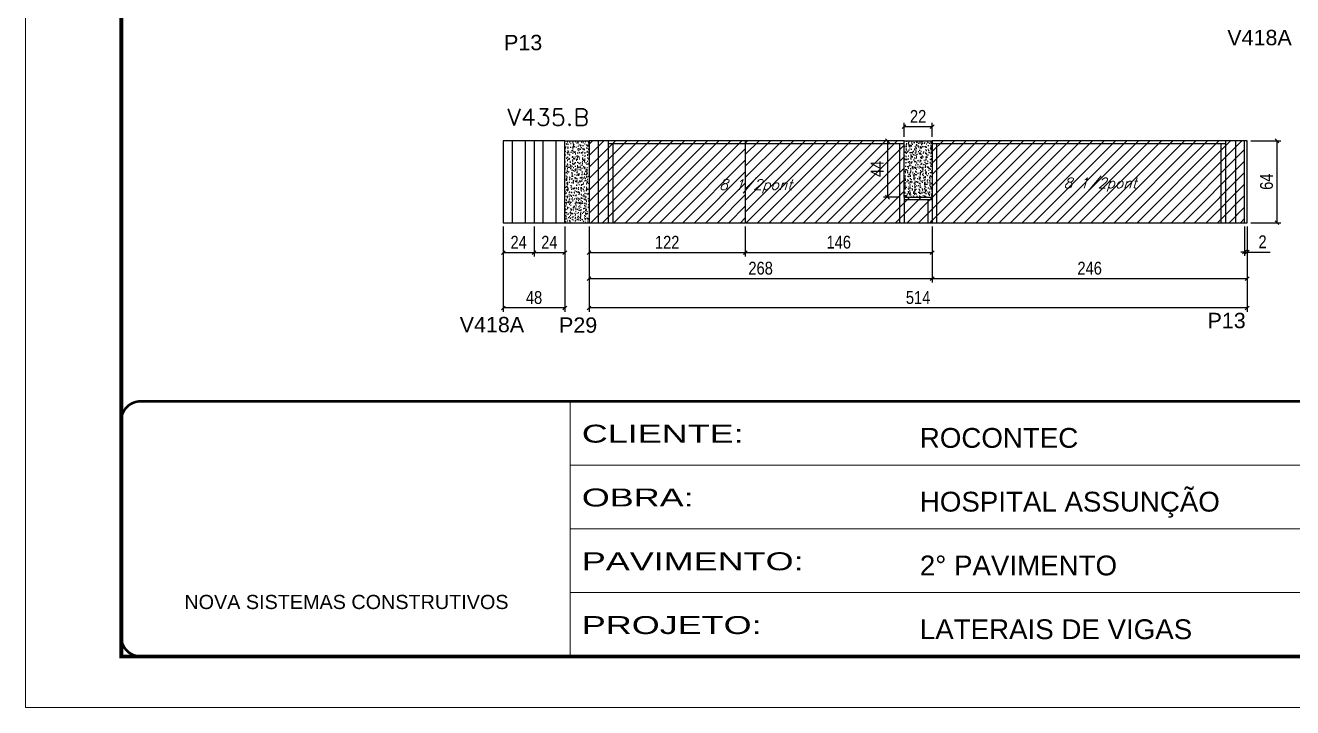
# Model space of a CAD drawing. Extents: x 137137 to 143418, y 10464 to 34486.
# Drawn here: x 140307 to 141297, y 21950 to 22483 of the extents above; entities that cross this region are included whole.
import ezdxf

# ---------------------------------------------------------------- set-up
doc = ezdxf.new("R2010")
doc.units = 0
doc.linetypes.add('CONTINUO', pattern=[0])
doc.linetypes.add('DASHED', pattern=[0.75, 0.5, -0.25])
for name, color, linetype in [('5', 5, 'Continuous'), ('COTA', 241, 'Continuous'), ('Painéis', 200, 'Continuous'), ('Reaproveitamento', 251, 'Continuous'), ('SARR_2.2x7', 40, 'Continuous'), ('SARR_3.5x7', 81, 'Continuous'), ('texto', 7, 'Continuous')]:
    doc.layers.add(name, color=color, linetype=linetype)
for name, color, linetype, lineweight in [('Folhas', 255, 'Continuous', 9), ('SARRAFO DE PRESSAO', 251, 'DASHED', 9), ('Texto Seção', 7, 'Continuous', 15)]:
    doc.layers.add(name, color=color, linetype=linetype, lineweight=lineweight)
doc.styles.add('ARIAL', font='arial.ttf')
doc.styles.add('COTA TECNICA', font='techl___.ttf', dxfattribs={"height": 10})
doc.styles.add('REGUA-120', font='ROMANS.shx', dxfattribs={"height": 15})
doc.styles.add('Romans', font='romans.shx')
doc.styles.get("Standard").update_dxf_attribs({"font": 'arial.ttf'})
doc.styles.add('Tecnologia', font='')
doc.styles.get('Tecnologia').set_extended_font_data('Forgotten Futurist')
doc.dimstyles.new('PAINEL', dxfattribs={"dimtxt": 10, "dimasz": 3, "dimexe": 3, "dimexo": 3, "dimgap": 3, "dimtad": 1, "dimdec": 1, "dimzin": 12, "dimdsep": 46, "dimtxsty": 'COTA TECNICA', "dimblk1": 'OBLIQUE', "dimblk2": 'OBLIQUE', "dimsah": 1, "dimcen": 0.9, "dimclrd": 4, "dimclre": 4, "dimclrt": 240, "dimadec": 1, "dimazin": 3, "dimtfac": 1, "dimtdec": 1, "dimtmove": 0, "dimatfit": 3, "dimfxl": 1, "dimtolj": 1, "dimtzin": 12, "dimarcsym": 0})
pattern_1 = [(50, (7464.948, -8459.0465), (5.46554007, -0.47817257), [0.5715, -6.2865]), (355, (7464.948, -8459.0465), (-1.05730264, 5.73170536), [0.4572, -5.02921753]), (100.4514447, (7465.403, -8459.0863), (4.40823741, 5.25353256), [0.48570026, -5.34270734]), (46.1842, (7464.948, -8457.5225), (8.13237123, -1.26126984), [0.85725, -9.42975]), (96.6355576, (7465.6255, -8457.628), (7.122124, 7.42278374), [0.7285507, -8.01406824]), (351.184151, (7464.948, -8457.5225), (7.122124, 7.42278374), [0.685799, -7.54379196]), (21, (7465.71, -8457.9035), (4.54843174, -3.06795595), [0.5715, -6.2865]), (326, (7465.71, -8457.9035), (1.85406085, 5.52563898), [0.4572, -5.0292]), (71.451445, (7466.089, -8458.159), (6.40249258, 2.45768307), [0.48570026, -5.34269813]), (37.5, (7464.9478, -8459.0465), (0.092658098, 2.536651166), [0, -4.96824, 0, -5.1054, 0, -5.04825]), (7.5, (7464.9478, -8459.0465), (2.004589875, 3.005417245), [0, -2.91084, 0, -4.85394, 0, -1.92405]), (327.5, (7463.2485, -8459.0465), (4.067717855, -0.17186232), [0, -1.905, 0, -5.9436, 0, -7.8867]), (317.5, (7462.4865, -8459.0465), (4.44387544, 0.76279473), [0, -2.4765, 0, -3.94716, 0, -5.6007])]
pattern_2 = [(45, (-1999.9486, -6878.4203), (-4.49012806, 4.49012806), [])]

# ---------------------------------------------------------------- blocks, each defined once
blk = doc.blocks.new('9999999999')
at = {"color": 30, "linetype": 'CONTINUO'}
for p, q in [((98564.56, 34230.21), (98564.56, 34429.45)), ((98564.56, 34379.64), (99583.98, 34379.64)), ((98564.56, 34329.83), (99487.98, 34329.83)), ((98564.56, 34280.02), (99487.98, 34280.02))]:
    blk.add_line(p, q, dxfattribs=at)
at = {"color": 30, "linetype": 'CONTINUO', "const_width": 2}
blk.add_lwpolyline([(99583.98, 34230.21), (99583.98, 34414.45, 0.414214), (99568.98, 34429.45), (98228.98, 34429.45, 0.414214), (98213.98, 34414.45), (98213.98, 34245.21, 0.414214), (98228.98, 34230.21), (99583.98, 34230.21)], format="xyb", dxfattribs=at)
at = {"layer": 'Folhas'}
blk.add_lwpolyline([(98138.98, 34190.21), (99623.98, 34190.21), (99623.98, 35240.21), (98138.98, 35240.21)], close=True, dxfattribs=at)
at = {"layer": 'Folhas', "color": 30, "const_width": 3}
blk.add_lwpolyline([(98213.98, 34230.21), (99583.98, 34230.21), (99583.98, 35200.21), (98213.98, 35200.21)], close=True, dxfattribs=at)
at = {"color": 7, "linetype": 'Continuous', "ltscale": 5, "style": 'ARIAL'}
for s, height, p in [('ROCONTEC', 15.483, (98837.68, 34393.13)), ('HOSPITAL ASSUNÇÃO', 15.4829, (98837.68, 34343.32)), ('2° PAVIMENTO', 15.4829, (98837.68, 34293.51)), ('NOVA SISTEMAS CONSTRUTIVOS', 11.0592, (98263.19, 34267.21)), ('LATERAIS DE VIGAS', 15.4829, (98837.68, 34243.7))]:
    blk.add_text(s, height=height, dxfattribs=at).set_placement(p)
at = {"layer": 'Folhas', "color": 7, "style": 'Tecnologia', "width": 1.5}
for s, p in [('CLIENTE:', (98573.65, 34397.17)), ('OBRA:', (98573.65, 34347.31)), ('PAVIMENTO:', (98573.65, 34297.5)), ('PROJETO:', (98573.65, 34247.69))]:
    blk.add_text(s, height=14, dxfattribs=at).set_placement(p)
blk = doc.blocks.new('_Oblique')
at = {"color": 0, "linetype": 'ByBlock', "lineweight": -2}
blk.add_line((-0.5, -0.5), (0.5, 0.5), dxfattribs=at)
blk = doc.blocks.new('*D1414')
at = {"layer": 'COTA', "color": 4, "linetype": 'ByBlock', "lineweight": -2, "transparency": 16777216}
for p, q in [((141015.63, 22325.75), (141015.63, 22282.04)), ((141261.63, 22325.75), (141261.63, 22282.04)), ((141261.63, 22285.04), (141015.63, 22285.04))]:
    blk.add_line(p, q, dxfattribs=at)
at = {"layer": 'Defpoints', "color": 0, "linetype": 'ByBlock', "transparency": 16777216}
for p in [(141015.63, 22328.75), (141261.63, 22328.75), (141015.63, 22285.04)]:
    blk.add_point(p, dxfattribs=at)
at = {"layer": 'COTA', "color": 4, "linetype": 'ByBlock', "lineweight": -2, "transparency": 16777216, "xscale": 3, "yscale": 3, "zscale": 3, "rotation": 180}
blk.add_blockref('_Oblique', (141015.63, 22285.04), dxfattribs=at)
at = {"layer": 'COTA', "color": 4, "linetype": 'ByBlock', "lineweight": -2, "transparency": 16777216, "xscale": 3, "yscale": 3, "zscale": 3}
blk.add_blockref('_Oblique', (141261.63, 22285.04), dxfattribs=at)
at = {"layer": 'COTA', "color": 240, "linetype": 'ByBlock', "transparency": 16777216, "insert": (141138.63, 22293.15), "char_height": 10, "attachment_point": 5, "style": 'COTA TECNICA'}
blk.add_mtext('\\A1;246', dxfattribs=at)
blk = doc.blocks.new('*D1415')
at = {"layer": 'COTA', "color": 4, "linetype": 'ByBlock', "lineweight": -2, "transparency": 16777216}
for p, q in [((140747.63, 22325.75), (140747.63, 22282.04)), ((141015.63, 22325.75), (141015.63, 22282.04)), ((141015.63, 22285.04), (140747.63, 22285.04))]:
    blk.add_line(p, q, dxfattribs=at)
at = {"layer": 'Defpoints', "color": 0, "linetype": 'ByBlock', "transparency": 16777216}
for p in [(140747.63, 22328.75), (141015.63, 22328.75), (140747.63, 22285.04)]:
    blk.add_point(p, dxfattribs=at)
at = {"layer": 'COTA', "color": 4, "linetype": 'ByBlock', "lineweight": -2, "transparency": 16777216, "xscale": 3, "yscale": 3, "zscale": 3, "rotation": 180}
blk.add_blockref('_Oblique', (140747.63, 22285.04), dxfattribs=at)
at = {"layer": 'COTA', "color": 4, "linetype": 'ByBlock', "lineweight": -2, "transparency": 16777216, "xscale": 3, "yscale": 3, "zscale": 3}
blk.add_blockref('_Oblique', (141015.63, 22285.04), dxfattribs=at)
at = {"layer": 'COTA', "color": 240, "linetype": 'ByBlock', "transparency": 16777216, "insert": (140881.63, 22293.17), "char_height": 10, "attachment_point": 5, "style": 'COTA TECNICA'}
blk.add_mtext('\\A1;268', dxfattribs=at)
blk = doc.blocks.new('*D1416')
at = {"layer": 'COTA', "color": 4, "linetype": 'ByBlock', "lineweight": -2, "transparency": 16777216}
for p, q in [((140680.63, 22325.75), (140680.63, 22259.15)), ((140728.63, 22325.75), (140728.63, 22259.15)), ((140728.63, 22262.15), (140680.63, 22262.15))]:
    blk.add_line(p, q, dxfattribs=at)
at = {"layer": 'Defpoints', "color": 0, "linetype": 'ByBlock', "transparency": 16777216}
for p in [(140680.63, 22328.75), (140728.63, 22328.75), (140680.63, 22262.15)]:
    blk.add_point(p, dxfattribs=at)
at = {"layer": 'COTA', "color": 4, "linetype": 'ByBlock', "lineweight": -2, "transparency": 16777216, "xscale": 3, "yscale": 3, "zscale": 3}
for p, rotation in [((140680.63, 22262.15), 180.0000000002952), ((140728.63, 22262.15), 2.952837974135036e-10)]:
    blk.add_blockref('_Oblique', p, dxfattribs=dict(at, rotation=rotation))
at = {"layer": 'COTA', "color": 240, "linetype": 'ByBlock', "transparency": 16777216, "insert": (140704.63, 22270.25), "char_height": 10, "attachment_point": 5, "style": 'COTA TECNICA'}
blk.add_mtext('\\A1;48', dxfattribs=at)
blk = doc.blocks.new('*D1417')
at = {"layer": 'COTA', "color": 4, "linetype": 'ByBlock', "lineweight": -2, "transparency": 16777216}
for p, q in [((140990.63, 22392.75), (140977.72, 22392.75)), ((140980.72, 22392.75), (140980.72, 22348.75)), ((140990.63, 22348.75), (140977.72, 22348.75))]:
    blk.add_line(p, q, dxfattribs=at)
at = {"layer": 'Defpoints', "color": 0, "linetype": 'ByBlock', "transparency": 16777216}
for p in [(140993.63, 22392.75), (140980.72, 22348.75), (140993.63, 22348.75)]:
    blk.add_point(p, dxfattribs=at)
at = {"layer": 'COTA', "color": 4, "linetype": 'ByBlock', "lineweight": -2, "transparency": 16777216, "xscale": 3, "yscale": 3, "zscale": 3}
for p, rotation in [((140980.72, 22392.75), 90), ((140980.72, 22348.75), 270)]:
    blk.add_blockref('_Oblique', p, dxfattribs=dict(at, rotation=rotation))
at = {"layer": 'COTA', "color": 240, "linetype": 'ByBlock', "transparency": 16777216, "insert": (140972.65, 22370.75), "char_height": 10, "attachment_point": 5, "rotation": 90, "style": 'COTA TECNICA'}
blk.add_mtext('\\A1;44', dxfattribs=at)
blk = doc.blocks.new('*D1418')
at = {"layer": 'COTA', "color": 4, "linetype": 'ByBlock', "lineweight": -2, "transparency": 16777216}
for p, q in [((140993.63, 22395.75), (140993.63, 22406.76)), ((140993.63, 22403.76), (141015.63, 22403.76)), ((141015.63, 22395.75), (141015.63, 22406.76))]:
    blk.add_line(p, q, dxfattribs=at)
at = {"layer": 'Defpoints', "color": 0, "linetype": 'ByBlock', "transparency": 16777216}
for p in [(141015.63, 22403.76), (140993.63, 22392.75), (141015.63, 22392.75)]:
    blk.add_point(p, dxfattribs=at)
at = {"layer": 'COTA', "color": 4, "linetype": 'ByBlock', "lineweight": -2, "transparency": 16777216, "xscale": 3, "yscale": 3, "zscale": 3, "rotation": 180}
blk.add_blockref('_Oblique', (140993.63, 22403.76), dxfattribs=at)
at = {"layer": 'COTA', "color": 4, "linetype": 'ByBlock', "lineweight": -2, "transparency": 16777216, "xscale": 3, "yscale": 3, "zscale": 3}
blk.add_blockref('_Oblique', (141015.63, 22403.76), dxfattribs=at)
at = {"layer": 'COTA', "color": 240, "linetype": 'ByBlock', "transparency": 16777216, "insert": (141004.63, 22411.76), "char_height": 10, "attachment_point": 5, "style": 'COTA TECNICA'}
blk.add_mtext('\\A1;22', dxfattribs=at)
blk = doc.blocks.new('*D1419')
at = {"layer": 'COTA', "color": 4, "linetype": 'ByBlock', "lineweight": -2, "transparency": 16777216}
for p, q in [((141264.63, 22392.75), (141287.94, 22392.75)), ((141284.94, 22392.75), (141284.94, 22328.75)), ((141264.63, 22328.75), (141287.94, 22328.75))]:
    blk.add_line(p, q, dxfattribs=at)
at = {"layer": 'Defpoints', "color": 0, "linetype": 'ByBlock', "transparency": 16777216}
for p in [(141261.63, 22392.75), (141261.63, 22328.75), (141284.94, 22328.75)]:
    blk.add_point(p, dxfattribs=at)
at = {"layer": 'COTA', "color": 4, "linetype": 'ByBlock', "lineweight": -2, "transparency": 16777216, "xscale": 3, "yscale": 3, "zscale": 3}
for p, rotation in [((141284.94, 22392.75), 90), ((141284.94, 22328.75), 270)]:
    blk.add_blockref('_Oblique', p, dxfattribs=dict(at, rotation=rotation))
at = {"layer": 'COTA', "color": 240, "linetype": 'ByBlock', "transparency": 16777216, "insert": (141276.84, 22360.75), "char_height": 10, "attachment_point": 5, "rotation": 90, "style": 'COTA TECNICA'}
blk.add_mtext('\\A1;64', dxfattribs=at)
blk = doc.blocks.new('*D1420')
at = {"layer": 'COTA', "color": 4, "linetype": 'ByBlock', "lineweight": -2, "transparency": 16777216}
for p, q in [((140747.63, 22325.75), (140747.63, 22302.39)), ((140869.63, 22325.75), (140869.63, 22302.39)), ((140747.63, 22305.39), (140869.63, 22305.39))]:
    blk.add_line(p, q, dxfattribs=at)
at = {"layer": 'Defpoints', "color": 0, "linetype": 'ByBlock', "transparency": 16777216}
for p in [(140747.63, 22328.75), (140869.63, 22328.75), (140869.63, 22305.39)]:
    blk.add_point(p, dxfattribs=at)
at = {"layer": 'COTA', "color": 4, "linetype": 'ByBlock', "lineweight": -2, "transparency": 16777216, "xscale": 3, "yscale": 3, "zscale": 3, "rotation": 180}
blk.add_blockref('_Oblique', (140747.63, 22305.39), dxfattribs=at)
at = {"layer": 'COTA', "color": 4, "linetype": 'ByBlock', "lineweight": -2, "transparency": 16777216, "xscale": 3, "yscale": 3, "zscale": 3}
blk.add_blockref('_Oblique', (140869.63, 22305.39), dxfattribs=at)
at = {"layer": 'COTA', "color": 240, "linetype": 'ByBlock', "transparency": 16777216, "insert": (140808.63, 22313.45), "char_height": 10, "attachment_point": 5, "style": 'COTA TECNICA'}
blk.add_mtext('\\A1;122', dxfattribs=at)
blk = doc.blocks.new('*D1421')
at = {"layer": 'COTA', "color": 4, "linetype": 'ByBlock', "lineweight": -2, "transparency": 16777216}
for p, q in [((140869.63, 22325.75), (140869.63, 22302.39)), ((141015.63, 22325.75), (141015.63, 22302.39)), ((140869.63, 22305.39), (141015.63, 22305.39))]:
    blk.add_line(p, q, dxfattribs=at)
at = {"layer": 'Defpoints', "color": 0, "linetype": 'ByBlock', "transparency": 16777216}
for p in [(140869.63, 22328.75), (141015.63, 22328.75), (141015.63, 22305.39)]:
    blk.add_point(p, dxfattribs=at)
at = {"layer": 'COTA', "color": 4, "linetype": 'ByBlock', "lineweight": -2, "transparency": 16777216, "xscale": 3, "yscale": 3, "zscale": 3, "rotation": 180}
blk.add_blockref('_Oblique', (140869.63, 22305.39), dxfattribs=at)
at = {"layer": 'COTA', "color": 4, "linetype": 'ByBlock', "lineweight": -2, "transparency": 16777216, "xscale": 3, "yscale": 3, "zscale": 3}
blk.add_blockref('_Oblique', (141015.63, 22305.39), dxfattribs=at)
at = {"layer": 'COTA', "color": 240, "linetype": 'ByBlock', "transparency": 16777216, "insert": (140942.63, 22313.49), "char_height": 10, "attachment_point": 5, "style": 'COTA TECNICA'}
blk.add_mtext('\\A1;146', dxfattribs=at)
blk = doc.blocks.new('*D1724')
at = {"layer": 'COTA', "color": 4, "lineweight": -2, "transparency": 16777216}
for p, q in [((141259.63, 22325.75), (141259.63, 22302.84)), ((141261.63, 22325.75), (141261.63, 22302.84)), ((141259.63, 22305.84), (141256.63, 22305.84)), ((141259.63, 22305.84), (141261.63, 22305.84)), ((141261.63, 22305.84), (141279.74, 22305.84))]:
    blk.add_line(p, q, dxfattribs=at)
at = {"layer": 'Defpoints', "color": 0, "transparency": 16777216}
for p in [(141259.63, 22328.75), (141261.63, 22328.75), (141261.63, 22305.84)]:
    blk.add_point(p, dxfattribs=at)
at = {"layer": 'COTA', "color": 4, "lineweight": -2, "transparency": 16777216, "xscale": 3, "yscale": 3, "zscale": 3}
blk.add_blockref('_Oblique', (141259.63, 22305.84), dxfattribs=at)
at = {"layer": 'COTA', "color": 4, "lineweight": -2, "transparency": 16777216, "xscale": 3, "yscale": 3, "zscale": 3, "rotation": 180}
blk.add_blockref('_Oblique', (141261.63, 22305.84), dxfattribs=at)
at = {"layer": 'COTA', "color": 240, "transparency": 16777216, "insert": (141273.68, 22313.84), "char_height": 10, "attachment_point": 5, "style": 'COTA TECNICA'}
blk.add_mtext('\\A1;2', dxfattribs=at)
blk = doc.blocks.new('*D1726')
at = {"layer": 'COTA', "color": 4, "lineweight": -2, "ltscale": 25, "transparency": 16777216}
for p, q in [((140747.63, 22325.75), (140747.63, 22259.15)), ((141261.63, 22325.75), (141261.63, 22259.15)), ((141261.63, 22262.15), (140747.63, 22262.15))]:
    blk.add_line(p, q, dxfattribs=at)
at = {"layer": 'Defpoints', "color": 0, "ltscale": 25, "transparency": 16777216}
for p in [(140747.63, 22328.75), (141261.63, 22328.75), (140747.63, 22262.15)]:
    blk.add_point(p, dxfattribs=at)
at = {"layer": 'COTA', "color": 4, "lineweight": -2, "ltscale": 25, "transparency": 16777216, "xscale": 3, "yscale": 3, "zscale": 3, "rotation": 180}
blk.add_blockref('_Oblique', (140747.63, 22262.15), dxfattribs=at)
at = {"layer": 'COTA', "color": 4, "lineweight": -2, "ltscale": 25, "transparency": 16777216, "xscale": 3, "yscale": 3, "zscale": 3}
blk.add_blockref('_Oblique', (141261.63, 22262.15), dxfattribs=at)
at = {"layer": 'COTA', "color": 240, "ltscale": 25, "transparency": 16777216, "insert": (141004.63, 22270.26), "char_height": 10, "attachment_point": 5, "style": 'COTA TECNICA'}
blk.add_mtext('\\A1;514', dxfattribs=at)
blk = doc.blocks.new('*D1727')
at = {"layer": 'COTA', "color": 4, "lineweight": -2, "ltscale": 25, "transparency": 16777216}
for p, q in [((140680.63, 22325.75), (140680.63, 22302.39)), ((140704.63, 22325.75), (140704.63, 22302.39)), ((140680.63, 22305.39), (140704.63, 22305.39))]:
    blk.add_line(p, q, dxfattribs=at)
at = {"layer": 'Defpoints', "color": 0, "ltscale": 25, "transparency": 16777216}
for p in [(140680.63, 22328.75), (140704.63, 22328.75), (140704.63, 22305.39)]:
    blk.add_point(p, dxfattribs=at)
at = {"layer": 'COTA', "color": 4, "lineweight": -2, "ltscale": 25, "transparency": 16777216, "xscale": 3, "yscale": 3, "zscale": 3, "rotation": 180}
blk.add_blockref('_Oblique', (140680.63, 22305.39), dxfattribs=at)
at = {"layer": 'COTA', "color": 4, "lineweight": -2, "ltscale": 25, "transparency": 16777216, "xscale": 3, "yscale": 3, "zscale": 3}
blk.add_blockref('_Oblique', (140704.63, 22305.39), dxfattribs=at)
at = {"layer": 'COTA', "color": 240, "ltscale": 25, "transparency": 16777216, "insert": (140692.63, 22313.46), "char_height": 10, "attachment_point": 5, "style": 'COTA TECNICA'}
blk.add_mtext('\\A1;24', dxfattribs=at)
blk = doc.blocks.new('*D1728')
at = {"layer": 'COTA', "color": 4, "lineweight": -2, "ltscale": 25, "transparency": 16777216}
for p, q in [((140704.63, 22325.75), (140704.63, 22302.39)), ((140728.63, 22325.75), (140728.63, 22302.39)), ((140704.63, 22305.39), (140728.63, 22305.39))]:
    blk.add_line(p, q, dxfattribs=at)
at = {"layer": 'Defpoints', "color": 0, "ltscale": 25, "transparency": 16777216}
for p in [(140704.63, 22328.75), (140728.63, 22328.75), (140728.63, 22305.39)]:
    blk.add_point(p, dxfattribs=at)
at = {"layer": 'COTA', "color": 4, "lineweight": -2, "ltscale": 25, "transparency": 16777216, "xscale": 3, "yscale": 3, "zscale": 3, "rotation": 180}
blk.add_blockref('_Oblique', (140704.63, 22305.39), dxfattribs=at)
at = {"layer": 'COTA', "color": 4, "lineweight": -2, "ltscale": 25, "transparency": 16777216, "xscale": 3, "yscale": 3, "zscale": 3}
blk.add_blockref('_Oblique', (140728.63, 22305.39), dxfattribs=at)
at = {"layer": 'COTA', "color": 240, "ltscale": 25, "transparency": 16777216, "insert": (140716.63, 22313.46), "char_height": 10, "attachment_point": 5, "style": 'COTA TECNICA'}
blk.add_mtext('\\A1;24', dxfattribs=at)

msp = doc.modelspace()

# ---------------------------------------------------------------- hatches: boundary and pattern name
at = {"layer": 'COTA', "linetype": 'ByBlock'}
h = msp.add_hatch(dxfattribs=at)
h.set_pattern_fill('AR-CONC', color=256, scale=0.03)
h.set_pattern_definition(pattern_1)
h.paths.add_polyline_path([(140728.63, 22328.75), (140747.63, 22328.75), (140747.63, 22392.75), (140728.63, 22392.75)])
h = msp.add_hatch(dxfattribs=at)
h.set_pattern_fill('AR-CONC', color=256, scale=0.03)
h.set_pattern_definition(pattern_1)
h.paths.add_polyline_path([(140993.63, 22348.75), (141015.63, 22348.75), (141015.63, 22392.75), (140993.63, 22392.75)])
at = {"layer": 'Reaproveitamento', "linetype": 'ByBlock'}
h = msp.add_hatch(dxfattribs=at)
h.set_pattern_fill('ANSI31', color=256, scale=2)
h.set_pattern_definition([(45, (-414.9486, -6878.4203), (-4.49012806, 4.49012806), [])])
h.paths.add_polyline_path([(140869.63, 22392.75), (140747.63, 22392.75), (140747.63, 22328.75), (140869.63, 22328.75)])
h = msp.add_hatch(dxfattribs=at)
h.set_pattern_fill('ANSI31', color=256, scale=2)
h.set_pattern_definition(pattern_2)
h.paths.add_polyline_path([(141015.63, 22348.75), (140993.63, 22348.75), (140993.63, 22392.75), (140869.63, 22392.75), (140869.63, 22328.75), (141015.63, 22328.75)])
h.paths.add_polyline_path([(140982.5, 22359.97), (140982.5, 22382.16), (140961.92, 22382.16), (140961.92, 22359.97)], flags=24)
h = msp.add_hatch(dxfattribs=at)
h.set_pattern_fill('ANSI31', color=256, scale=2)
h.set_pattern_definition(pattern_2)
h.paths.add_polyline_path([(141259.63, 22392.75), (141015.63, 22392.75), (141015.63, 22328.75), (141259.63, 22328.75)])
h.paths.add_polyline_path([(141110.44, 22350.42), (141178.06, 22350.42), (141183.56, 22366.4), (141115.94, 22366.4)], flags=24)

# ---------------------------------------------------------------- linework, layer by layer
at = {"layer": 'COTA', "linetype": 'ByBlock'}
for p, q in [((140728.63, 22392.75), (140747.63, 22392.75)), ((140993.63, 22392.75), (141015.63, 22392.75)), ((140728.63, 22328.75), (140747.63, 22328.75))]:
    msp.add_line(p, q, dxfattribs=at)
at = {"layer": 'Painéis', "linetype": 'ByBlock'}
for p, q in [((140680.63, 22392.75), (140680.63, 22328.75)), ((140728.63, 22392.75), (140680.63, 22392.75)), ((140704.63, 22392.75), (140704.63, 22328.75)), ((140728.63, 22328.75), (140728.63, 22392.75)), ((140747.63, 22392.75), (140747.63, 22328.75)), ((140993.63, 22392.75), (140747.63, 22392.75)), ((140869.63, 22392.75), (140869.63, 22328.75)), ((140993.63, 22348.75), (140993.63, 22392.75)), ((141015.63, 22392.75), (141015.63, 22328.75)), ((141261.63, 22392.75), (141015.63, 22392.75)), ((141259.63, 22328.75), (141259.63, 22392.75)), ((141261.63, 22328.75), (141261.63, 22392.75)), ((140993.63, 22348.75), (141015.63, 22348.75)), ((140680.63, 22328.75), (140728.63, 22328.75)), ((140747.63, 22328.75), (141261.63, 22328.75))]:
    msp.add_line(p, q, dxfattribs=at)
at = {"layer": 'SARR_2.2x7', "linetype": 'Continuous'}
for p, q in [((140687.63, 22392.75), (140687.63, 22328.75)), ((140697.63, 22392.75), (140697.63, 22328.75)), ((140711.63, 22392.75), (140711.63, 22328.75)), ((140721.63, 22392.75), (140721.63, 22328.75)), ((140754.63, 22392.75), (140754.63, 22328.75)), ((141252.63, 22392.75), (141252.63, 22328.75)), ((140762.63, 22390.55), (140993.63, 22390.55)), ((141015.63, 22390.55), (141244.63, 22390.55)), ((141015.63, 22346.55), (140993.63, 22346.55))]:
    msp.add_line(p, q, dxfattribs=at)
at = {"layer": 'SARR_3.5x7'}
for p, q in [((140762.63, 22392.75), (140762.63, 22328.75)), ((141244.63, 22392.75), (141244.63, 22328.75)), ((140766.13, 22390.55), (140766.13, 22328.75)), ((140990.13, 22390.55), (140990.13, 22328.75)), ((141019.13, 22390.55), (141019.13, 22328.75)), ((141241.13, 22390.55), (141241.13, 22328.75)), ((140993.63, 22348.75), (140993.63, 22328.75)), ((141012.13, 22346.55), (141012.13, 22328.75))]:
    msp.add_line(p, q, dxfattribs=at)

# ---------------------------------------------------------------- block references
at = {"layer": 'SARRAFO DE PRESSAO', "color": 6, "linetype": 'ByBlock'}
msp.add_blockref('9999999999', (42168.31, -12240.18), dxfattribs=at)

# ---------------------------------------------------------------- texts
at = {"layer": '5', "linetype": 'Continuous'}
for s, p in [('P13', (140681.22, 22463.46)), ('V418A', (141246.16, 22467.35)), ('V418A', (140646.57, 22243.18)), ('P29', (140724.17, 22242.79)), ('P13', (141230.72, 22246.37))]:
    msp.add_text(s, height=12, rotation=359.99996, dxfattribs=at).set_placement(p)
at = {"layer": 'texto', "color": 2, "char_height": 8, "attachment_point": 5, "style": 'Romans'}
for insert in [(140877.76, 22357.21), (141146.81, 22358.41)]:
    msp.add_mtext('{\\Q19;\\C256;8 1/2pont}', dxfattribs=dict(at, insert=insert))
at = {"layer": 'Texto Seção', "style": 'REGUA-120', "width": 1.05}
msp.add_text('V435.B', height=13, dxfattribs=at).set_placement((140683.89, 22404.64))

# ---------------------------------------------------------------- dimensions: what is measured, and where the dimension line sits
at = {"layer": 'COTA', "linetype": 'ByBlock'}
for base, p1, p2, picture, middle in [((141015.63, 22403.76), (140993.63, 22392.75), (141015.63, 22392.75), '*D1418', (141004.63, 22411.76)), ((140869.63, 22305.39), (140747.63, 22328.75), (140869.63, 22328.75), '*D1420', (140808.63, 22313.45)), ((141015.63, 22305.39), (140869.63, 22328.75), (141015.63, 22328.75), '*D1421', (140942.63, 22313.49))]:
    dim = msp.add_linear_dim(base=base, p1=p1, p2=p2, dimstyle='PAINEL', dxfattribs=at)
    dim.commit()
    dim.dimension.update_dxf_attribs({"geometry": picture, "text_midpoint": middle})
for base, p1, p2, picture, middle in [((140980.72, 22348.75), (140993.63, 22392.75), (140993.63, 22348.75), '*D1417', (140972.65, 22370.75)), ((141284.94, 22328.75), (141261.63, 22392.75), (141261.63, 22328.75), '*D1419', (141276.84, 22360.75))]:
    dim = msp.add_linear_dim(base=base, p1=p1, p2=p2, angle=90, dimstyle='PAINEL', dxfattribs=at)
    dim.commit()
    dim.dimension.update_dxf_attribs({"geometry": picture, "text_midpoint": middle})
for p1, p2, distance, picture, middle in [((140728.63, 22328.75), (140680.63, 22328.75), 66.6, '*D1416', (140704.63, 22270.25)), ((141015.63, 22328.75), (140747.63, 22328.75), 43.7, '*D1415', (140881.63, 22293.17)), ((141261.63, 22328.75), (141015.63, 22328.75), 43.7, '*D1414', (141138.63, 22293.15))]:
    dim = msp.add_aligned_dim(p1=p1, p2=p2, distance=distance, dimstyle='PAINEL', dxfattribs=at)
    dim.commit()
    dim.dimension.update_dxf_attribs({"geometry": picture, "text_midpoint": middle})
at = {"layer": 'COTA', "ltscale": 25}
for base, p1, p2, picture, middle in [((140704.63, 22305.39), (140680.63, 22328.75), (140704.63, 22328.75), '*D1727', (140692.63, 22313.46)), ((140747.63, 22262.15), (141261.63, 22328.75), (140747.63, 22328.75), '*D1726', (141004.63, 22270.26))]:
    dim = msp.add_linear_dim(base=base, p1=p1, p2=p2, dimstyle='PAINEL', dxfattribs=at)
    dim.commit()
    dim.dimension.update_dxf_attribs({"geometry": picture, "text_midpoint": middle})
dim = msp.add_linear_dim(base=(140728.63, 22305.39), p1=(140704.63, 22328.75), p2=(140728.63, 22328.75), dimstyle='PAINEL', override={"dimtmove": 1}, dxfattribs=at)
dim.commit()
dim.dimension.update_dxf_attribs({"geometry": '*D1728', "text_midpoint": (140716.63, 22313.46)})
at = {"layer": 'COTA'}
dim = msp.add_linear_dim(base=(141261.63, 22305.84), p1=(141259.63, 22328.75), p2=(141261.63, 22328.75), dimstyle='PAINEL', dxfattribs=at)
dim.commit()
dim.dimension.update_dxf_attribs({"geometry": '*D1724', "text_midpoint": (141273.68, 22313.84)})

doc.saveas('drawing.dxf')
